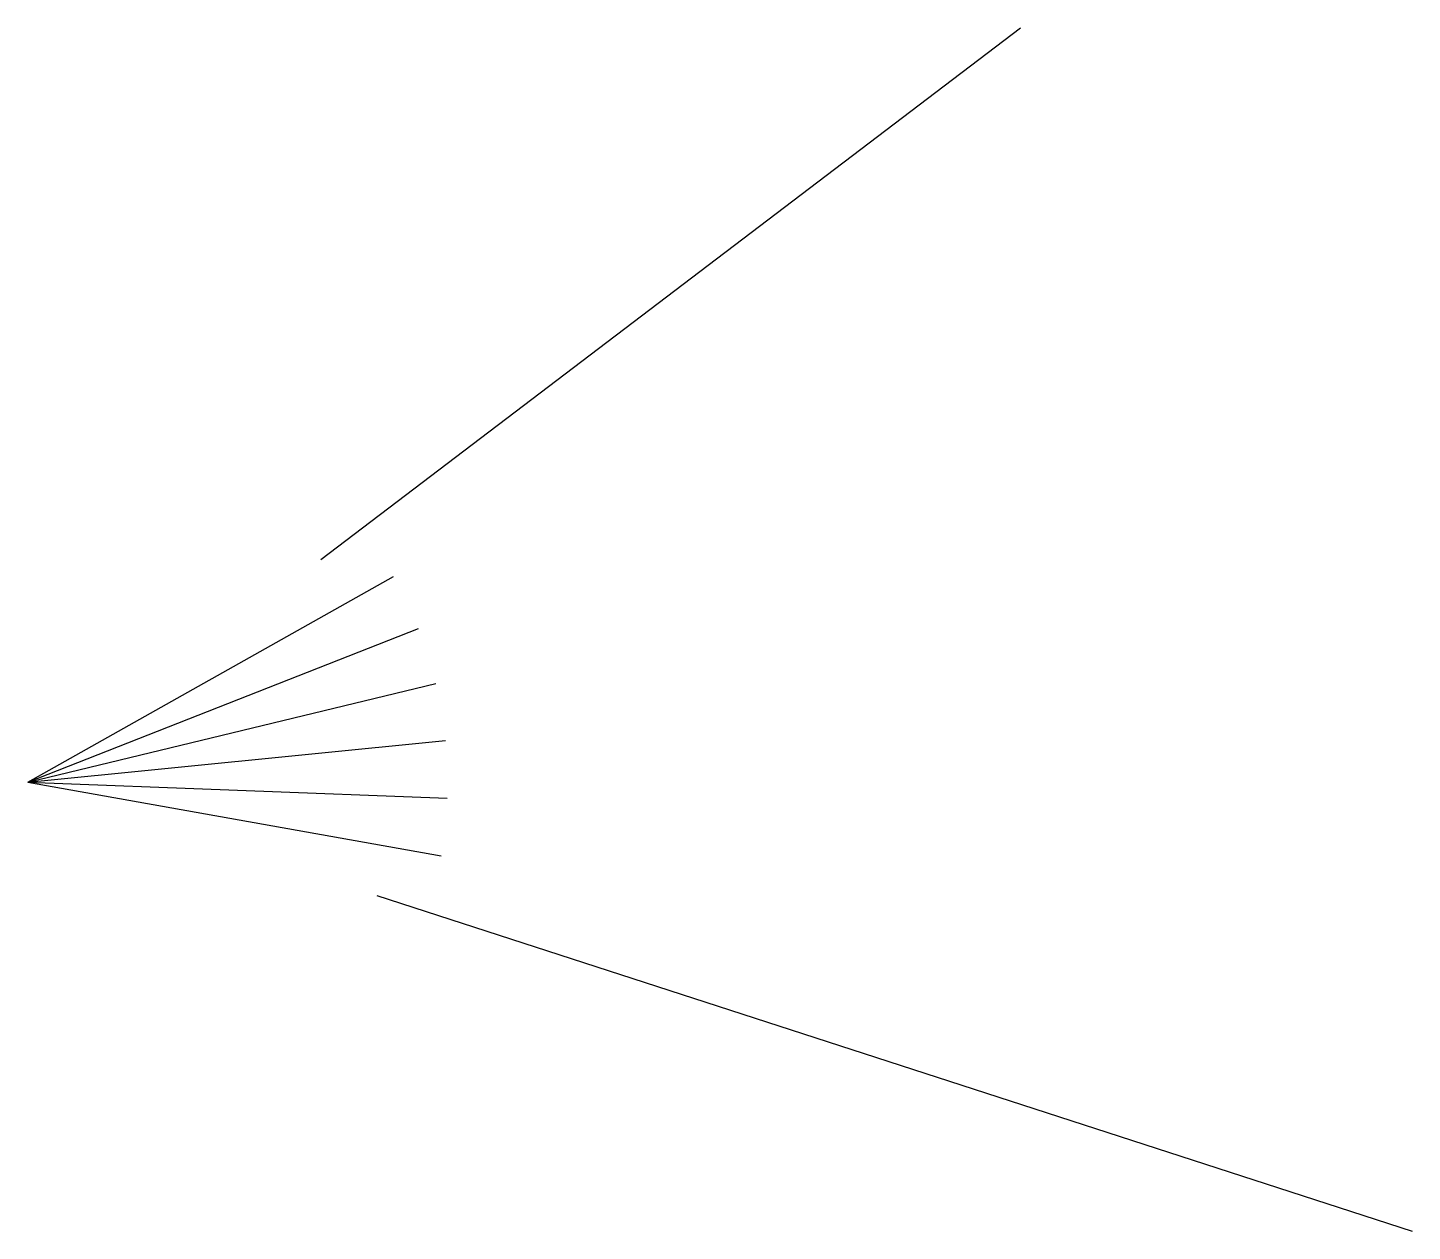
# Model space of a CAD drawing. Header units: millimetres. Extents: x -16.5 to 33, y -8 to 35.
import ezdxf

# ---------------------------------------------------------------- set-up
doc = ezdxf.new("R2010")
doc.units = ezdxf.units.MM
doc.layers.get('0').update_dxf_attribs({"lineweight": 25})

msp = doc.modelspace()

# ---------------------------------------------------------------- linework, layer by layer
for p, q in [((-6, 16), (19, 35)), ((-16.469, 8.044), (-3.394, 15.396)), ((-16.469, 8.044), (-2.509, 13.532)), ((-16.469, 8.044), (-1.888, 11.565)), ((-16.469, 8.044), (-1.542, 9.531)), ((-16.469, 8.044), (-1.48, 7.469)), ((-16.469, 8.044), (-1.7, 5.418)), ((-4, 4), (33, -8))]:
    msp.add_line(p, q)

doc.saveas('drawing.dxf')
